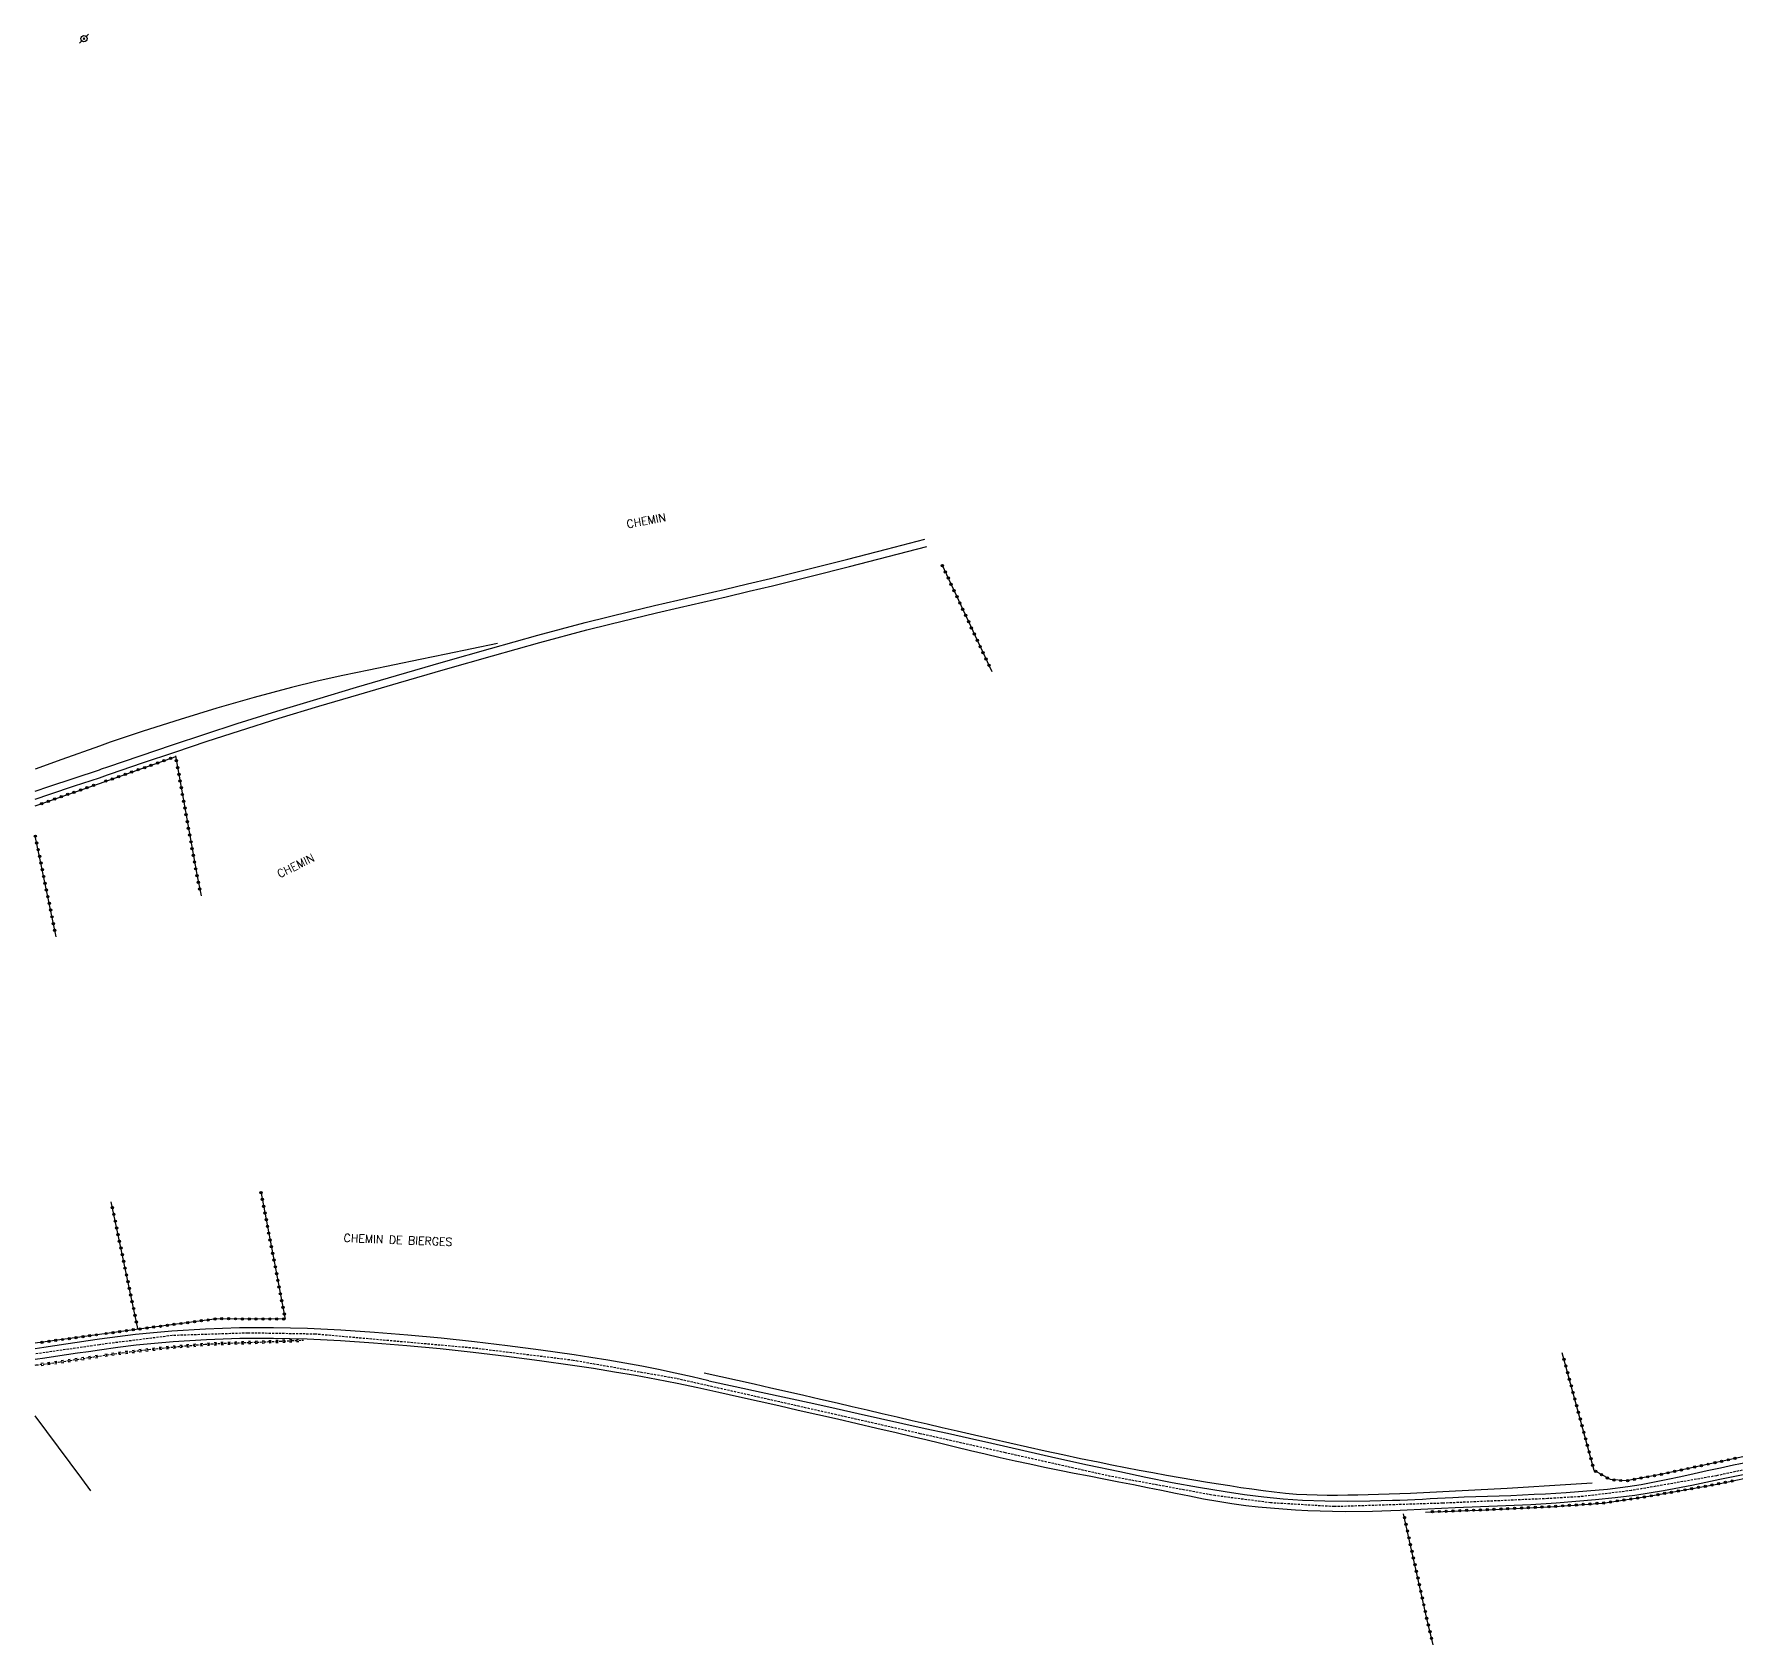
# Model space of a CAD drawing. Header units: millimetres. Extents: x 164999 to 166000, y 157004 to 158000.
# Drawn here: x 164999.7 to 165372, y 157041 to 157393.1 of the extents above; entities that cross this region are included whole.
import ezdxf
from ezdxf.enums import TextEntityAlignment as Align

# ---------------------------------------------------------------- set-up
doc = ezdxf.new("R2010")
doc.units = ezdxf.units.MM
doc.linetypes.add('DASHED', pattern=[0.75, 0.5, -0.25])
doc.layers.get('0').update_dxf_attribs({"linetype": 'CONTINUOUS'})
for name, color, linetype in [('W0001', 6, 'DASHED'), ('W0008', 7, 'CONTINUOUS'), ('W0071', 7, 'CONTINUOUS'), ('W0211', 2, 'CONTINUOUS'), ('W0220', 5, 'DASHED'), ('W0323', 7, 'CONTINUOUS'), ('W0330', 7, 'CONTINUOUS'), ('W0473', 7, 'CONTINUOUS'), ('W0989', 7, 'CONTINUOUS')]:
    doc.layers.add(name, color=color, linetype=linetype)
doc.styles.get("Standard").update_dxf_attribs({"font": 'romans.shx', "width": 0.85})

# ---------------------------------------------------------------- blocks, each defined once
blk = doc.blocks.new('T473')
for p, q in [((-0.166667, 0.166667), (0.166667, -0.166667)), ((-0.166667, -0.166667), (0.166667, 0.166667)), ((0.500001, 0.500001), (1.000002, 1.000002)), ((-1.000002, -1.000002), (-0.500001, -0.500001))]:
    blk.add_line(p, q)
blk.add_ellipse((0, 0), major_axis=(0.471405, 0.471405), ratio=1, start_param=5.4977871438, end_param=11.780972451)
blk = doc.blocks.new('t323o')
at = {"color": 0, "linetype": 'Continuous'}
for radius in [0.25, 0.15]:
    blk.add_circle((0, 0), radius, dxfattribs=at)
blk = doc.blocks.new('t220o')
at = {"color": 0, "linetype": 'Continuous'}
for p, q in [((-0.25, 0.25), (0.25, 0.25)), ((-0.25, -0.25), (0.25, -0.25))]:
    blk.add_line(p, q, dxfattribs=at)

msp = doc.modelspace()

# ---------------------------------------------------------------- linework, layer by layer
at = {"layer": 'W0001'}
for points in [[(165029.94, 157108.61), (165014, 157106.62)], [(165386.35, 157082.05), (165367.59, 157077.97), (165348.92, 157074.73), (165338.39, 157073.44), (165330.67, 157072.97), (165307.69, 157071.96), (165283.98, 157071.21), (165270.08, 157072.05), (165257.94, 157073.62), (165235.09, 157077.83), (165212.08, 157082.98), (165193.49, 157087.15), (165140.19, 157099.2), (165117.58, 157103.18), (165095.98, 157105.84), (165061.25, 157108.92), (165046.49, 157109.16), (165029.94, 157108.61)], [(165014, 157106.62), (165000, 157104.56)]]:
    msp.add_lwpolyline(points, dxfattribs=at)
at = {"layer": 'W0008'}
for points in [[(165014, 157107.8), (165011.57, 157107.45), (165009.14, 157107.09), (165006.71, 157106.73), (165004.28, 157106.36), (165001.86, 157105.99), (165000, 157105.72)], [(165147.23, 157098.75), (165143.58, 157099.6), (165139.92, 157100.41), (165136.25, 157101.18), (165132.57, 157101.9), (165128.88, 157102.58), (165125.19, 157103.22), (165121.49, 157103.83), (165117.78, 157104.38), (165110.53, 157105.4), (165103.27, 157106.36), (165096.01, 157107.23), (165088.73, 157108.02), (165081.44, 157108.72), (165074.14, 157109.31), (165066.83, 157109.79), (165059.52, 157110.15), (165052.09, 157110.33), (165044.66, 157110.29), (165037.24, 157110.04), (165029.83, 157109.58), (165025.86, 157109.24), (165021.9, 157108.82), (165017.95, 157108.33), (165014, 157107.8)], [(165153.94, 157095.14), (165149.42, 157096.18), (165144.88, 157097.17), (165140.34, 157098.11), (165135.78, 157099.01), (165131.21, 157099.85), (165126.64, 157100.64), (165122.06, 157101.38), (165117.47, 157102.06), (165110.24, 157103.08), (165103.01, 157104.02), (165095.76, 157104.9), (165088.51, 157105.69), (165081.25, 157106.38), (165073.97, 157106.98), (165066.69, 157107.46), (165059.4, 157107.81), (165052.07, 157107.99), (165044.75, 157107.96), (165037.43, 157107.71), (165030.12, 157107.26), (165026.08, 157106.91), (165022.04, 157106.48), (165018.02, 157105.99), (165014, 157105.43)], [(165014, 157105.43), (165011.61, 157105.09), (165009.22, 157104.73), (165006.84, 157104.37), (165004.45, 157104.01), (165002.06, 157103.65), (165000, 157103.35)], [(165147.23, 157098.75), (165152.98, 157097.51), (165158.72, 157096.27), (165164.46, 157095.02), (165170.2, 157093.76), (165175.07, 157092.68), (165179.93, 157091.6), (165184.8, 157090.51), (165189.67, 157089.42), (165194.53, 157088.33), (165199.4, 157087.24), (165204.26, 157086.15), (165209.13, 157085.07), (165216.11, 157083.5), (165223.09, 157081.91), (165230.07, 157080.36), (165237.08, 157078.87), (165242.82, 157077.68), (165248.57, 157076.52), (165254.33, 157075.44), (165260.12, 157074.49), (165264.34, 157073.89), (165268.56, 157073.37), (165272.8, 157072.94), (165277.05, 157072.64), (165281.96, 157072.45), (165286.87, 157072.43), (165291.78, 157072.49), (165296.69, 157072.6), (165298.34, 157072.64), (165299.99, 157072.71), (165301.64, 157072.79), (165303.28, 157072.87), (165304.93, 157072.97), (165306.58, 157073.06), (165308.23, 157073.14), (165309.88, 157073.22), (165312.42, 157073.33), (165314.96, 157073.42), (165317.5, 157073.5), (165320.04, 157073.59), (165322.58, 157073.68), (165325.12, 157073.78), (165327.66, 157073.91), (165330.2, 157074.05), (165334.71, 157074.34), (165339.21, 157074.66), (165343.71, 157075.07), (165348.19, 157075.63), (165351.11, 157076.09), (165354.01, 157076.61), (165356.9, 157077.2), (165359.79, 157077.82), (165362.67, 157078.45), (165365.54, 157079.09), (165368.43, 157079.72), (165371.31, 157080.32), (165374.33, 157080.92)], [(165374.5, 157078.38), (165368.32, 157077.12), (165362.14, 157075.86), (165355.94, 157074.68), (165349.7, 157073.68), (165345.42, 157073.13), (165341.13, 157072.69), (165336.83, 157072.33), (165332.52, 157072), (165327, 157071.64), (165321.48, 157071.37), (165315.95, 157071.14), (165310.42, 157070.92), (165304.41, 157070.64), (165298.39, 157070.35), (165292.36, 157070.14), (165286.34, 157070.11), (165283.62, 157070.15), (165280.91, 157070.23), (165278.2, 157070.33), (165275.49, 157070.46), (165272.78, 157070.64), (165270.08, 157070.85), (165267.38, 157071.11), (165264.68, 157071.41), (165261.58, 157071.83), (165258.5, 157072.32), (165255.42, 157072.88), (165252.35, 157073.47), (165249.29, 157074.1), (165246.23, 157074.73), (165243.18, 157075.35), (165240.11, 157075.96), (165236.87, 157076.59), (165233.62, 157077.21), (165230.38, 157077.85), (165227.14, 157078.49), (165223.9, 157079.14), (165220.66, 157079.8), (165217.43, 157080.48), (165214.2, 157081.18), (165210.95, 157081.9), (165207.7, 157082.66), (165204.45, 157083.43), (165201.21, 157084.22), (165197.97, 157085.01), (165194.73, 157085.8), (165191.49, 157086.58), (165188.24, 157087.34), (165183.96, 157088.33), (165179.67, 157089.32), (165175.39, 157090.3), (165171.1, 157091.28), (165166.81, 157092.25), (165162.52, 157093.22), (165158.23, 157094.18), (165153.94, 157095.14)]]:
    msp.add_lwpolyline(points, dxfattribs=at)
at = {"layer": 'W0071'}
for points in [[(165014, 157232.31), (165014.47, 157232.46), (165014.94, 157232.62), (165015.41, 157232.78), (165015.89, 157232.94), (165022.94, 157235.33), (165029.99, 157237.73), (165037.06, 157240.1), (165044.14, 157242.4), (165052.82, 157245.11), (165061.52, 157247.75), (165070.24, 157250.34), (165078.96, 157252.89), (165089.24, 157255.88), (165099.53, 157258.82), (165109.84, 157261.69), (165120.18, 157264.45), (165125.24, 157265.73), (165130.3, 157266.97), (165135.37, 157268.17), (165140.45, 157269.35), (165145.53, 157270.53), (165150.6, 157271.71), (165155.68, 157272.9), (165160.74, 157274.13), (165169.19, 157276.22), (165177.63, 157278.34), (165186.06, 157280.49), (165194.49, 157282.67)], [(165014, 157230.56), (165014.6, 157230.77), (165015.21, 157230.97), (165015.81, 157231.17), (165016.42, 157231.38), (165023.47, 157233.77), (165030.52, 157236.16), (165037.58, 157238.53), (165044.66, 157240.83), (165053.33, 157243.54), (165062.01, 157246.18), (165070.72, 157248.76), (165079.43, 157251.31), (165089.69, 157254.29), (165099.97, 157257.23), (165110.27, 157260.1), (165120.59, 157262.85), (165125.64, 157264.13), (165130.71, 157265.37), (165135.78, 157266.57), (165140.85, 157267.75), (165145.93, 157268.92), (165151.01, 157270.1), (165156.08, 157271.3), (165161.14, 157272.53), (165169.59, 157274.62), (165178.03, 157276.74), (165186.46, 157278.89), (165194.89, 157281.06)], [(165000, 157227.6), (165002.94, 157228.61), (165008.47, 157230.46), (165014, 157232.31)], [(165000, 157225.86), (165003.21, 157226.95), (165008.6, 157228.76), (165014, 157230.56)]]:
    msp.add_lwpolyline(points, dxfattribs=at)
at = {"layer": 'W0211'}
for points in [[(165101.06, 157259.9), (165095.43, 157258.75), (165089.8, 157257.59), (165084.17, 157256.41), (165078.55, 157255.22), (165072.9, 157254.04), (165067.25, 157252.88), (165061.61, 157251.66), (165056, 157250.3), (165047.84, 157248.1), (165039.72, 157245.73), (165031.65, 157243.25), (165023.59, 157240.71), (165021.18, 157239.93), (165018.78, 157239.13), (165016.39, 157238.31), (165014, 157237.48)], [(165014, 157237.48), (165005.78, 157234.51), (165000, 157232.4)]]:
    msp.add_lwpolyline(points, dxfattribs=at)
at = {"layer": 'W0220'}
for points in [[(165014, 157104.14), (165015.67, 157104.39), (165017.34, 157104.63), (165019.01, 157104.86), (165020.69, 157105.08), (165024.77, 157105.55), (165028.86, 157105.99), (165032.95, 157106.37), (165037.05, 157106.7), (165038.47, 157106.79), (165039.89, 157106.86), (165041.32, 157106.92), (165042.74, 157106.98), (165044.17, 157107.02), (165045.59, 157107.07), (165047.01, 157107.12), (165048.44, 157107.17), (165050.99, 157107.28), (165053.54, 157107.39), (165056.09, 157107.5), (165058.64, 157107.61)], [(165000, 157102.15), (165000.21, 157102.18), (165002.8, 157102.51), (165005.4, 157102.86), (165007.55, 157103.16), (165009.7, 157103.48), (165011.85, 157103.81), (165014, 157104.14)]]:
    msp.add_lwpolyline(points, dxfattribs=at)
at = {"layer": 'W0323'}
for points in [[(165198.19, 157277.15), (165209.12, 157253.79)], [(165014, 157229.31), (165030.72, 157235.17)], [(165030.67, 157235.32), (165035.28, 157209.39), (165036.24, 157204.75)], [(165000, 157224.41), (165014, 157229.31)], [(165004.55, 157195.74), (165000, 157217.88)], [(165049.3, 157140.08), (165054.64, 157112.2), (165039.68, 157112.3), (165022.03, 157109.95), (165014, 157108.85)], [(165022.4, 157110.13), (165016.58, 157137.87)], [(165014, 157108.85), (165000, 157106.94)], [(165442.72, 157098.84), (165440.75, 157095.97), (165414.24, 157090.62), (165377.04, 157082.94), (165355.66, 157078.33), (165347.81, 157076.83), (165344.37, 157077.12), (165340.81, 157079.12), (165333.84, 157104.86)], [(165303.95, 157070.03), (165315.58, 157070.48), (165332.2, 157071.26), (165342.67, 157072.01), (165352.73, 157073.49), (165367.67, 157076.13), (165384.86, 157079.8), (165405.28, 157084.25), (165426.5, 157088.52), (165435.83, 157090.58), (165449.22, 157092.89), (165461.09, 157094.17)], [(165305.59, 157040.98), (165304.16, 157047.09), (165299.16, 157069.62)]]:
    msp.add_lwpolyline(points, dxfattribs=at)
at = {"layer": 'W0330'}
for points in [[(165340.34, 157076.34), (165335.7, 157076.03), (165331.06, 157075.74), (165326.42, 157075.46), (165321.77, 157075.2), (165314.74, 157074.81), (165307.71, 157074.42), (165300.67, 157074.08), (165293.63, 157073.86), (165291.39, 157073.81), (165289.16, 157073.75), (165286.93, 157073.71), (165284.7, 157073.68), (165282.46, 157073.67), (165280.23, 157073.7), (165277.99, 157073.78), (165275.76, 157073.9), (165273.31, 157074.1), (165270.86, 157074.35), (165268.42, 157074.66), (165265.99, 157075), (165263.56, 157075.36), (165261.13, 157075.75), (165258.7, 157076.14), (165256.28, 157076.52), (165253.28, 157077.01), (165250.28, 157077.52), (165247.28, 157078.04), (165244.29, 157078.59), (165241.3, 157079.15), (165238.32, 157079.72), (165235.34, 157080.3), (165232.35, 157080.9), (165228.49, 157081.69), (165224.62, 157082.51), (165220.76, 157083.35), (165216.91, 157084.21), (165213.06, 157085.08), (165209.21, 157085.95), (165205.36, 157086.83), (165201.51, 157087.71), (165198.23, 157088.46), (165194.95, 157089.21), (165191.68, 157089.98), (165188.4, 157090.75), (165185.13, 157091.52), (165181.86, 157092.29), (165178.58, 157093.05), (165175.3, 157093.81), (165171.68, 157094.64), (165168.05, 157095.48), (165164.42, 157096.31), (165160.79, 157097.13), (165157.16, 157097.96), (165153.53, 157098.78), (165149.9, 157099.6), (165146.26, 157100.41)], [(165012.11, 157074.64), (165010.14, 157077.33), (165000, 157091.08)]]:
    msp.add_lwpolyline(points, dxfattribs=at)

# ---------------------------------------------------------------- block references
at = {"layer": 'W0220'}
for p, rotation in [((165034.86, 157106.52), 4.496750639725905), ((165036.36, 157106.64), 4.496750639725905), ((165037.85, 157106.75), 3.666530219937973), ((165039.35, 157106.83), 2.994671111824671), ((165040.85, 157106.9), 2.46707801191581), ((165042.35, 157106.96), 2.083770415501011), ((165043.85, 157107.01), 1.883848419235245), ((165045.34, 157107.06), 1.867356189988807), ((165046.84, 157107.11), 1.995266559604552), ((165048.34, 157107.17), 2.267574806542375), ((165049.84, 157107.23), 2.44121698554521), ((165051.34, 157107.3), 2.456380850349037), ((165052.84, 157107.36), 2.456380850349037), ((165054.34, 157107.43), 2.471543871281487), ((165055.84, 157107.49), 2.471543871281487), ((165057.33, 157107.56), 2.486706045517303), ((165005.95, 157102.94), 8.00410638912439), ((165007.43, 157103.15), 8.00410638912439), ((165008.92, 157103.37), 8.45674911692241), ((165010.4, 157103.59), 8.692134128891603), ((165011.88, 157103.82), 8.710241700608481), ((165013.37, 157104.04), 8.710241700608481), ((165015.48, 157104.36), 8.537182997945395), ((165016.97, 157104.58), 8.217023041830059), ((165018.45, 157104.79), 7.785948020698336), ((165019.94, 157104.98), 7.243967348060385), ((165021.43, 157105.16), 6.685017815225426), ((165022.92, 157105.34), 6.685017815225426), ((165024.41, 157105.51), 6.685017815225426), ((165025.9, 157105.67), 6.096612255243609), ((165027.39, 157105.83), 6.096612255243609), ((165028.88, 157105.99), 5.367181279457397), ((165030.38, 157106.13), 5.367181279457397), ((165031.87, 157106.27), 5.367181279457397), ((165033.36, 157106.41), 4.496750639725905), ((165001.49, 157102.35), 7.353385238152862), ((165002.98, 157102.54), 7.606321243868044), ((165004.46, 157102.74), 7.606321243868044)]:
    msp.add_blockref('t220o', p, dxfattribs=dict(at, rotation=rotation))
at = {"layer": 'W0323'}
for p, rotation in [((165198.31, 157276.89), 295.0643269766799), ((165198.95, 157275.53), 295.0643269766799), ((165199.59, 157274.18), 295.0643269766799), ((165200.22, 157272.82), 295.0643269766799), ((165200.86, 157271.46), 295.0643269766799), ((165201.49, 157270.1), 295.0643269766799), ((165202.13, 157268.74), 295.0643269766799), ((165202.76, 157267.38), 295.0643269766799), ((165203.4, 157266.02), 295.0643269766799), ((165204.03, 157264.66), 295.0643269766799), ((165204.67, 157263.31), 295.0643269766799), ((165205.3, 157261.95), 295.0643269766799), ((165205.94, 157260.59), 295.0643269766799), ((165206.57, 157259.23), 295.0643269766799), ((165207.21, 157257.87), 295.0643269766799), ((165207.85, 157256.51), 295.0643269766799), ((165208.48, 157255.15), 295.0643269766799), ((165025.32, 157233.28), 19.30936027240766), ((165026.74, 157233.78), 19.30936027240766), ((165028.16, 157234.27), 19.30936027240766), ((165029.57, 157234.77), 19.30936027240766), ((165030.86, 157234.26), 280.0686022312026), ((165015.42, 157229.81), 19.30936027240766), ((165016.83, 157230.3), 19.30936027240766), ((165018.25, 157230.8), 19.30936027240766), ((165019.66, 157231.3), 19.30936027240766), ((165021.08, 157231.79), 19.30936027240766), ((165022.49, 157232.29), 19.30936027240766), ((165023.91, 157232.78), 19.30936027240766), ((165031.12, 157232.78), 280.0686022312026), ((165031.39, 157231.31), 280.0686022312026), ((165031.65, 157229.83), 280.0686022312026), ((165004.25, 157225.89), 19.30936027245654), ((165005.66, 157226.39), 19.30936027245654), ((165007.08, 157226.89), 19.30936027245654), ((165008.49, 157227.38), 19.30936027245654), ((165009.91, 157227.88), 19.30936027245654), ((165011.32, 157228.37), 19.30936027245654), ((165012.74, 157228.87), 19.30936027245654), ((165031.91, 157228.35), 280.0686022312026), ((165032.17, 157226.88), 280.0686022312026), ((165001.42, 157224.9), 19.30936027245654), ((165002.83, 157225.4), 19.30936027245654), ((165032.44, 157225.4), 280.0686022312026), ((165032.7, 157223.92), 280.0686022312026), ((165032.96, 157222.45), 280.0686022312026), ((165033.22, 157220.97), 280.0686022312026), ((165033.48, 157219.49), 280.0686022312026), ((165000.02, 157217.78), 101.6054518998428), ((165000.32, 157216.31), 101.6054518998428), ((165000.63, 157214.84), 101.6054518998428), ((165033.75, 157218.02), 280.0686022312026), ((165034.01, 157216.54), 280.0686022312026), ((165034.27, 157215.06), 280.0686022312026), ((165000.93, 157213.37), 101.6054518998428), ((165001.23, 157211.9), 101.6054518998428), ((165034.53, 157213.59), 280.0686022312026), ((165034.8, 157212.11), 280.0686022312026), ((165001.53, 157210.43), 101.6054518998428), ((165001.83, 157208.96), 101.6054518998428), ((165002.13, 157207.49), 101.6054518998428), ((165035.06, 157210.63), 280.0686022312026), ((165035.33, 157209.16), 281.7007288803471), ((165035.63, 157207.69), 281.7007288803471), ((165002.44, 157206.02), 101.6054518998428), ((165002.74, 157204.55), 101.6054518998428), ((165035.94, 157206.22), 281.7007288803471), ((165003.04, 157203.08), 101.6054518998428), ((165003.34, 157201.61), 101.6054518998428), ((165003.64, 157200.14), 101.6054518998428), ((165003.94, 157198.67), 101.6054518998428), ((165004.25, 157197.2), 101.6054518998428), ((165016.86, 157136.55), 101.840020371856), ((165049.35, 157139.83), 280.8458370534767), ((165049.63, 157138.36), 280.8458370534767), ((165049.91, 157136.89), 280.8458370534767), ((165017.17, 157135.08), 101.840020371856), ((165017.48, 157133.62), 101.840020371856), ((165050.19, 157135.41), 280.8458370534767), ((165050.48, 157133.94), 280.8458370534767), ((165017.78, 157132.15), 101.840020371856), ((165018.09, 157130.68), 101.840020371856), ((165018.4, 157129.21), 101.840020371856), ((165050.76, 157132.47), 280.8458370534767), ((165051.04, 157130.99), 280.8458370534767), ((165051.32, 157129.52), 280.8458370534767), ((165018.71, 157127.74), 101.840020371856), ((165019.01, 157126.27), 101.840020371856), ((165051.61, 157128.05), 280.8458370534767), ((165051.89, 157126.57), 280.8458370534767), ((165052.17, 157125.1), 280.8458370534767), ((165019.32, 157124.81), 101.840020371856), ((165019.63, 157123.34), 101.840020371856), ((165019.94, 157121.87), 101.840020371856), ((165052.45, 157123.63), 280.8458370534767), ((165052.74, 157122.15), 280.8458370534767), ((165020.25, 157120.4), 101.840020371856), ((165020.55, 157118.93), 101.840020371856), ((165053.02, 157120.68), 280.8458370534767), ((165053.3, 157119.21), 280.8458370534767), ((165053.58, 157117.73), 280.8458370534767), ((165020.86, 157117.47), 101.840020371856), ((165021.17, 157116), 101.840020371856), ((165021.48, 157114.53), 101.840020371856), ((165053.86, 157116.26), 280.8458370534767), ((165054.15, 157114.79), 280.8458370534767), ((165021.78, 157113.06), 101.840020371856), ((165022.09, 157111.59), 101.840020371856), ((165024.4, 157110.27), 187.5689101409618), ((165025.89, 157110.46), 187.5689101409618), ((165027.38, 157110.66), 187.5689101409618), ((165028.87, 157110.86), 187.5689101409618), ((165030.35, 157111.06), 187.5689101409618), ((165031.84, 157111.25), 187.5689101409618), ((165033.33, 157111.45), 187.5689101409618), ((165034.81, 157111.65), 187.5689101409618), ((165036.3, 157111.85), 187.5689101409618), ((165037.79, 157112.04), 187.5689101409618), ((165039.27, 157112.24), 187.5689101409618), ((165040.77, 157112.29), 179.6553563718196), ((165042.27, 157112.28), 179.6553563718196), ((165043.77, 157112.27), 179.6553563718196), ((165045.27, 157112.26), 179.6553563718196), ((165046.77, 157112.25), 179.6553563718196), ((165048.27, 157112.24), 179.6553563718196), ((165049.77, 157112.23), 179.6553563718196), ((165051.27, 157112.23), 179.6553563718196), ((165052.77, 157112.22), 179.6553563718196), ((165054.27, 157112.21), 179.6553563718196), ((165054.43, 157113.31), 280.8458370534767), ((165001.49, 157107.14), 187.7830497861602), ((165002.97, 157107.35), 187.7830497861602), ((165004.46, 157107.55), 187.7830497861602), ((165005.94, 157107.75), 187.7830497861602), ((165007.43, 157107.95), 187.7830497861602), ((165008.92, 157108.16), 187.7830497861602), ((165010.4, 157108.36), 187.7830497861602), ((165011.89, 157108.56), 187.7830497861602), ((165013.38, 157108.77), 187.7830497861602), ((165015.49, 157109.06), 187.7830497862087), ((165016.97, 157109.26), 187.7830497862087), ((165018.46, 157109.46), 187.7830497862087), ((165019.94, 157109.66), 187.7830497862087), ((165021.43, 157109.87), 187.7830497862087), ((165022.92, 157110.07), 187.5689101409618), ((165334.23, 157103.41), 105.1679774708086), ((165334.62, 157101.96), 105.1679774708086), ((165335.01, 157100.51), 105.1679774708086), ((165335.41, 157099.07), 105.1679774708086), ((165335.8, 157097.62), 105.1679774708086), ((165336.19, 157096.17), 105.1679774708086), ((165336.58, 157094.72), 105.1679774708086), ((165336.98, 157093.27), 105.1679774708086), ((165337.37, 157091.83), 105.1679774708086), ((165337.76, 157090.38), 105.1679774708086), ((165338.15, 157088.93), 105.1679774708086), ((165338.55, 157087.48), 105.1679774708086), ((165338.94, 157086.04), 105.1679774708086), ((165339.33, 157084.59), 105.1679774708086), ((165339.72, 157083.14), 105.1679774708086), ((165340.12, 157081.69), 105.1679774708086), ((165365.74, 157080.5), 192.1703036256624), ((165367.21, 157080.82), 192.1703036256624), ((165368.67, 157081.13), 192.1703036256624), ((165370.14, 157081.45), 192.1703036256624), ((165371.6, 157081.77), 192.1703036256624), ((165340.51, 157080.24), 105.1679774708086), ((165341.11, 157078.96), 150.5703485484177), ((165342.41, 157078.22), 150.5703485484177), ((165343.72, 157077.48), 150.5703485484177), ((165345.12, 157077.06), 175.269403236888), ((165346.62, 157076.93), 175.269403236888), ((165348.11, 157076.89), 190.7796004744438), ((165349.58, 157077.17), 190.7796004744438), ((165351.05, 157077.45), 190.7796004744438), ((165352.53, 157077.73), 190.7796004744438), ((165354, 157078.01), 190.7796004744438), ((165355.47, 157078.29), 190.7796004744438), ((165356.94, 157078.6), 192.1703036256624), ((165358.41, 157078.92), 192.1703036256624), ((165359.87, 157079.24), 192.1703036256624), ((165361.34, 157079.55), 192.1703036256624), ((165362.81, 157079.87), 192.1703036256624), ((165364.27, 157080.19), 192.1703036256624), ((165370.98, 157076.84), 12.03101418273577), ((165350.31, 157073.13), 8.369165415336932), ((165351.8, 157073.35), 8.369165415336932), ((165353.28, 157073.58), 10.04713642856567), ((165354.76, 157073.85), 10.04713642856567), ((165356.23, 157074.11), 10.04713642856567), ((165357.71, 157074.37), 10.04713642856567), ((165359.19, 157074.63), 10.04713642856567), ((165360.66, 157074.89), 10.04713642856567), ((165362.14, 157075.15), 10.04713642856567), ((165363.62, 157075.42), 10.04713642856567), ((165365.1, 157075.68), 10.04713642856567), ((165366.57, 157075.94), 10.04713642856567), ((165368.05, 157076.21), 12.03101418273577), ((165369.51, 157076.53), 12.03101418273577), ((165305.45, 157070.09), 2.229642044602634), ((165306.95, 157070.15), 2.229642044602634), ((165308.45, 157070.21), 2.229642044602634), ((165309.95, 157070.26), 2.229642044602634), ((165311.44, 157070.32), 2.229642044602634), ((165312.94, 157070.38), 2.229642044602634), ((165314.44, 157070.44), 2.229642044602634), ((165315.94, 157070.5), 2.68813052740777), ((165317.44, 157070.57), 2.68813052740777), ((165318.94, 157070.64), 2.68813052740777), ((165320.44, 157070.71), 2.68813052740777), ((165321.93, 157070.78), 2.68813052740777), ((165323.43, 157070.85), 2.68813052740777), ((165324.93, 157070.92), 2.68813052740777), ((165326.43, 157070.99), 2.68813052740777), ((165327.93, 157071.06), 2.68813052740777), ((165329.43, 157071.13), 2.68813052740777), ((165330.92, 157071.2), 2.68813052740777), ((165332.42, 157071.28), 4.063455228026549), ((165333.92, 157071.39), 4.063455228026549), ((165335.41, 157071.49), 4.063455228026549), ((165336.91, 157071.6), 4.063455228026549), ((165338.41, 157071.7), 4.063455228026549), ((165339.9, 157071.81), 4.063455228026549), ((165341.4, 157071.92), 4.063455228026549), ((165342.89, 157072.04), 8.369165415336932), ((165344.38, 157072.26), 8.369165415336932), ((165345.86, 157072.48), 8.369165415336932), ((165347.35, 157072.69), 8.369165415336932), ((165348.83, 157072.91), 8.369165415336932), ((165299.35, 157068.79), 102.5026918483246), ((165299.67, 157067.33), 102.5026918483246), ((165300, 157065.86), 102.5026918483246), ((165300.32, 157064.4), 102.5026918483246), ((165300.65, 157062.93), 102.5026918483246), ((165300.97, 157061.47), 102.5026918483246), ((165301.3, 157060.01), 102.5026918483246), ((165301.62, 157058.54), 102.5026918483246), ((165301.94, 157057.08), 102.5026918483246), ((165302.27, 157055.61), 102.5026918483246), ((165302.59, 157054.15), 102.5026918483246), ((165302.92, 157052.68), 102.5026918483246), ((165303.24, 157051.22), 102.5026918483246), ((165303.57, 157049.75), 102.5026918483246), ((165303.89, 157048.29), 102.5026918483246), ((165304.22, 157046.83), 103.1826143473153), ((165304.56, 157045.37), 103.1826143473153), ((165304.91, 157043.91), 103.1826143473153), ((165305.25, 157042.44), 103.1826143473153)]:
    msp.add_blockref('t323o', p, dxfattribs=dict(at, rotation=rotation))
at = {"layer": 'W0473'}
msp.add_blockref('T473', (165010.64, 157392.11), dxfattribs=at)

# ---------------------------------------------------------------- texts
at = {"layer": 'W0989'}
for s, rotation, p in [('CHEMIN', 10.5965, (165133.56, 157286.74)), ('CHEMIN', 26.2159, (165056.93, 157211.31)), ('CHEMIN DE BIERGES', 357.8039, (165079.29, 157129.52))]:
    msp.add_text(s, height=1.75, rotation=rotation, dxfattribs=at).set_placement(p, align=Align.MIDDLE_CENTER)

doc.saveas('drawing.dxf')
